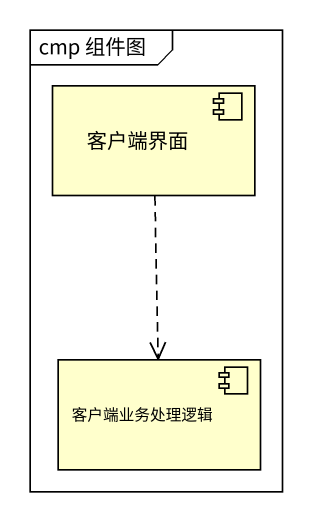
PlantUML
@startuml
mainframe cmp 组件图
component 客户端界面
component 客户端业务处理逻辑
客户端界面 ..> 客户端业务处理逻辑
@enduml
